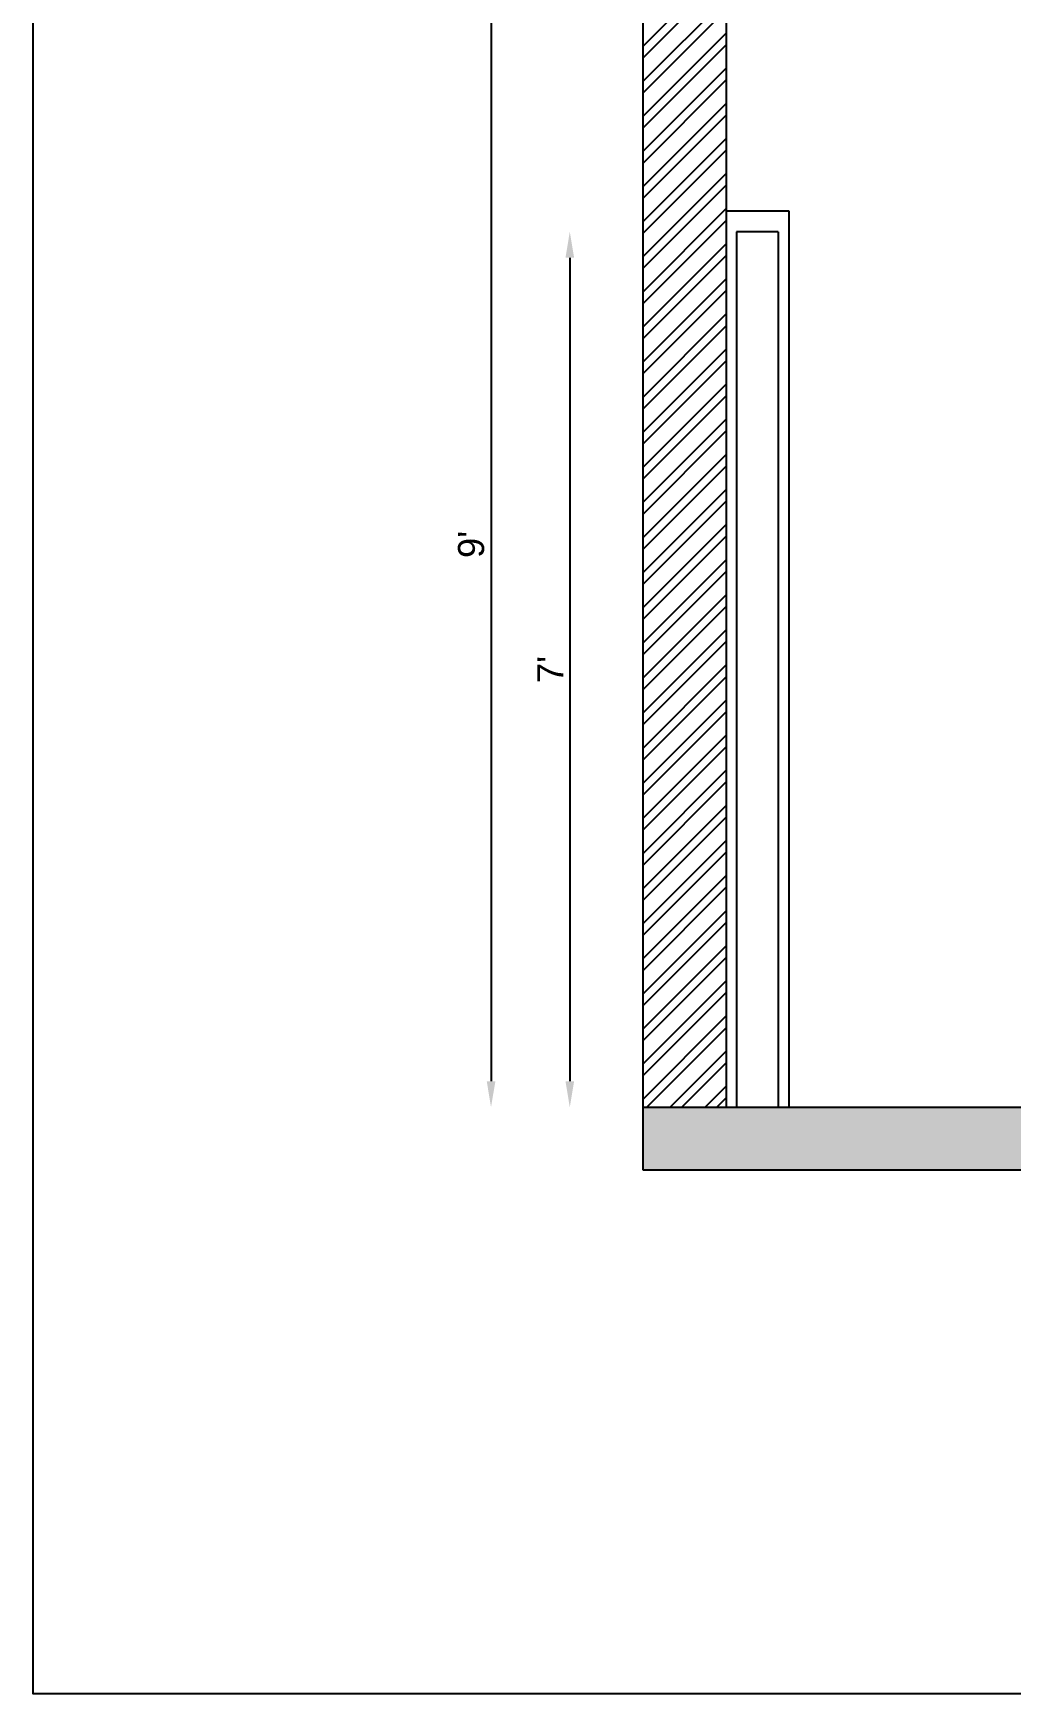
# Model space of a CAD drawing. Header units: feet. Extents: x 2272 to 4893, y 337 to 2916.
# Drawn here: x 3331.7 to 3425.5, y 1772.7 to 1932 of the extents above; entities that cross this region are included whole.
import ezdxf

# ---------------------------------------------------------------- set-up
doc = ezdxf.new("R2010")
doc.units = ezdxf.units.FT
doc.styles.get("Standard").update_dxf_attribs({"font": 'arial.ttf'})
doc.dimstyles.new('ISO-25', dxfattribs={"dimtxt": 2.5, "dimasz": 2.5, "dimexe": 1.25, "dimexo": 0.625, "dimtad": 1, "dimdec": 0, "dimlunit": 4, "dimtxsty": 'Standard', "dimcen": 2.5, "dimse1": 1, "dimse2": 1, "dimadec": 0, "dimazin": 0, "dimtfac": 1, "dimtdec": 0, "dimtmove": 0, "dimatfit": 3, "dimfxl": 1, "dimarcsym": 0})

# ---------------------------------------------------------------- blocks, each defined once
blk = doc.blocks.new('*D168')
at = {"color": 0, "lineweight": -2, "transparency": 16777216}
blk.add_line((3383.19, 1910.45), (3383.19, 1831.45), dxfattribs=at)
at = {"color": 0, "transparency": 16777216}
for points in [[(3382.78, 1910.45), (3383.61, 1910.45), (3383.19, 1912.95)], [(3382.78, 1831.45), (3383.61, 1831.45), (3383.19, 1828.95)]]:
    blk.add_solid(points, dxfattribs=at)
at = {"layer": 'Defpoints', "color": 0, "transparency": 16777216}
for p in [(3399.21, 1912.95), (3383.19, 1828.95), (3399.21, 1828.95)]:
    blk.add_point(p, dxfattribs=at)
at = {"color": 0, "transparency": 16777216, "insert": (3381.32, 1870.95), "char_height": 2.5, "attachment_point": 5, "rotation": 90}
blk.add_mtext("7'", dxfattribs=at)
blk = doc.blocks.new('*D169')
at = {"color": 0, "lineweight": -2, "transparency": 16777216}
blk.add_line((3375.63, 1934.45), (3375.63, 1831.45), dxfattribs=at)
at = {"color": 0, "transparency": 16777216}
for points in [[(3375.22, 1934.45), (3376.05, 1934.45), (3375.63, 1936.95)], [(3375.22, 1831.45), (3376.05, 1831.45), (3375.63, 1828.95)]]:
    blk.add_solid(points, dxfattribs=at)
at = {"layer": 'Defpoints', "color": 0, "transparency": 16777216}
for p in [(3447.21, 1936.95), (3375.63, 1828.95), (3447.21, 1828.95)]:
    blk.add_point(p, dxfattribs=at)
at = {"color": 0, "transparency": 16777216, "insert": (3373.73, 1882.95), "char_height": 2.5, "attachment_point": 5, "rotation": 90}
blk.add_mtext("9'", dxfattribs=at)

msp = doc.modelspace()

# ---------------------------------------------------------------- hatches: boundary and pattern name
at = {"true_color": 0x105689}
h = msp.add_hatch(dxfattribs=at)
h.set_pattern_fill('AR-CONC', color=146, scale=0.04)
h.set_pattern_definition([(50, (52.2474, 1088.163), (7.287387, -0.637563), [0.762, -8.382]), (355, (52.247, 1088.163), (-1.409737, 7.642274), [0.6096, -6.705623]), (100.45144, (52.855, 1088.11), (5.87765, 7.00471), [0.6476, -7.12361]), (46.1842, (52.247, 1090.195), (10.843162, -1.681693), [1.143, -12.573]), (96.63556, (53.151, 1090.055), (9.496165, 9.897045), [0.9714, -10.685424]), (351.18415, (52.247, 1090.195), (9.496165, 9.897045), [0.9144, -10.05839]), (21, (53.2634, 1089.687), (6.064576, -4.090608), [0.762, -8.382]), (326, (53.263, 1089.687), (2.472081, 7.367519), [0.6096, -6.7056]), (71.45144, (53.769, 1089.346), (8.536657, 3.276911), [0.6476, -7.123598]), (37.5, (52.2474, 1088.163), (0.1235441, 3.3822016), [0, -6.62432, 0, -6.8072, 0, -6.731]), (7.5, (52.2474, 1088.163), (2.6727865, 4.007223), [0, -3.88112, 0, -6.47192, 0, -2.5654]), (327.5, (49.9817, 1088.163), (5.4236238, -0.2291498), [0, -2.54, 0, -7.9248, 0, -10.5156]), (317.5, (48.9657, 1088.163), (5.925167, 1.0170596), [0, -3.302, 0, -5.26288, 0, -7.4676])])
h.paths.add_polyline_path([(3390.208, 1954.952), (3390.208, 1948.952), (3497.208, 1948.952), (3497.208, 1954.952)])
h.paths.add_polyline_path([(3461.208, 1828.952), (3390.208, 1828.952), (3390.208, 1822.952), (3497.208, 1822.952), (3497.208, 1828.952)])
h = msp.add_hatch(dxfattribs=at)
h.set_pattern_fill('ANSI32', color=146, scale=0.25)
h.set_pattern_definition([(45, (52.2474, 1088.163), (-1.683798, 1.683798), []), (45, (53.37, 1088.163), (-1.683798, 1.683798), [])])
h.paths.add_polyline_path([(3390.208, 1828.952), (3398.208, 1828.952), (3398.208, 1948.952), (3390.208, 1948.952)])

# ---------------------------------------------------------------- linework, layer by layer
at = {"color": 146, "true_color": 0x105689}
for p, q in [((3390.208, 1954.952), (3390.208, 1822.952)), ((3398.208, 1948.952), (3398.208, 1828.952)), ((3390.208, 1828.952), (3461.208, 1828.952)), ((3390.208, 1822.952), (3497.208, 1822.952))]:
    msp.add_line(p, q, dxfattribs=at)
at = {"color": 242, "true_color": 0xcd2027}
for p, q in [((3398.208, 1914.952), (3404.208, 1914.952)), ((3404.208, 1914.952), (3404.208, 1828.952)), ((3399.208, 1912.952), (3399.208, 1828.952)), ((3403.208, 1912.952), (3399.208, 1912.952)), ((3403.208, 1912.952), (3403.208, 1828.952))]:
    msp.add_line(p, q, dxfattribs=at)
msp.add_lwpolyline([(3331.682, 2012.699), (3545.457, 2012.699), (3545.457, 1772.68), (3331.682, 1772.68)], close=True)

# ---------------------------------------------------------------- dimensions: what is measured, and where the dimension line sits
at = {"color": 85, "true_color": 0x58ba48}
for base, p1, p2, picture, middle in [((3375.633, 1828.952), (3447.208, 1936.952), (3447.208, 1828.952), '*D169', (3373.732, 1882.952)), ((3383.193, 1828.952), (3399.208, 1912.952), (3399.208, 1828.952), '*D168', (3381.318, 1870.952))]:
    dim = msp.add_linear_dim(base=base, p1=p1, p2=p2, angle=90, dimstyle='ISO-25', dxfattribs=at)
    dim.commit()
    dim.dimension.update_dxf_attribs({"geometry": picture, "text_midpoint": middle})

doc.saveas('drawing.dxf')
